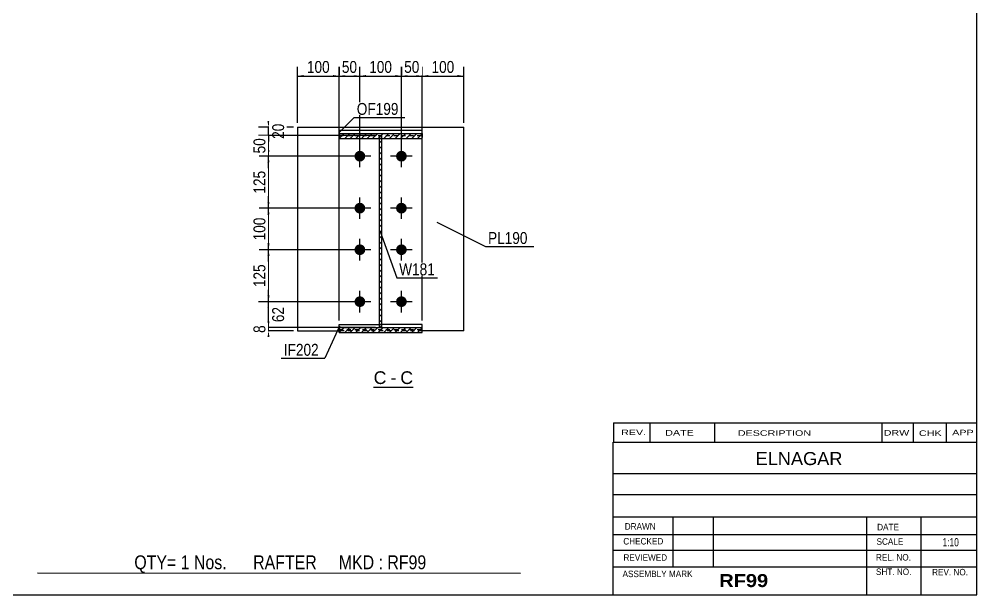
# Model space of a CAD drawing. Header units: millimetres. Extents: x 2 to 405, y 5 to 282.
# Drawn here: x 174.4 to 405, y 5 to 143.5 of the extents above; entities that cross this region are included whole.
import ezdxf

# ---------------------------------------------------------------- set-up
doc = ezdxf.new("R2010")
doc.units = ezdxf.units.MM
doc.linetypes.add('DXK_LINE_DOT1', pattern=[1.8814, 0.9407, -0.9407])
doc.styles.add('Arial', font='ARIAL.TTF', dxfattribs={"height": 0.2})
doc.styles.add('Arial Bold', font='ARIALBD.TTF', dxfattribs={"height": 0.2})
doc.styles.add('Arial Narrow', font='ARIALN.TTF', dxfattribs={"height": 0.2})

# ---------------------------------------------------------------- blocks, each defined once
blk = doc.blocks.new('Unknown-624480768-5214')
at = {"color": 5, "linetype": 'Continuous'}
for p, q in [((405, 5), (405, 282)), ((5, 5), (405, 5))]:
    blk.add_line(p, q, dxfattribs=at)
blk = doc.blocks.new('Unknown-624480768-14 - 3601')
at = {"color": 7, "linetype": 'Continuous'}
blk.add_line((259.78, 54.97), (269.28, 54.97), dxfattribs=at)
at = {"color": 0, "linetype": 'Continuous'}
blk.add_wipeout([(262.86, 55.72), (262.86, 58.92), (259.78, 58.92), (259.78, 55.72)], dxfattribs=at)
blk.add_wipeout([(265.24, 55.72), (265.24, 58.92), (263.82, 58.92), (263.82, 55.72)], dxfattribs=at)
at = {"color": 96, "linetype": 'Continuous', "style": 'Arial'}
blk.add_text('C', height=3.06, dxfattribs=at).set_placement((259.78, 55.72))
at = {"color": 0, "linetype": 'Continuous'}
blk.add_wipeout([(269.28, 55.72), (269.28, 58.92), (266.2, 58.92), (266.2, 55.72)], dxfattribs=at)
at = {"color": 96, "linetype": 'Continuous', "style": 'Arial'}
for s, p in [('C', (266.2, 55.72)), ('-', (263.82, 55.72))]:
    blk.add_text(s, height=3.06, dxfattribs=at).set_placement(p)
blk = doc.blocks.new('Part-624480768-3602 - 3601')
at = {"linetype": 'Continuous'}
h = blk.add_hatch(dxfattribs=at)
h.set_pattern_fill('', scale=0.3, style=0, pattern_type=0)
h.set_pattern_definition([(45, (251.4668, 68.1128), (-0.67352, 0.67352), [])])
h.paths.add_polyline_path([(251.47, 69.33), (251.47, 68.11), (271.47, 68.11), (271.47, 69.33)])
at = {"color": 2, "linetype": 'Continuous'}
for p, q in [((251.47, 70.03), (261.22, 70.03)), ((251.47, 69.33), (251.47, 70.03)), ((251.47, 69.33), (251.47, 68.11)), ((251.47, 69.33), (271.47, 69.33)), ((271.47, 70.03), (261.72, 70.03)), ((271.47, 69.33), (271.47, 70.03)), ((271.47, 68.11), (271.47, 69.33)), ((251.47, 68.11), (271.47, 68.11))]:
    blk.add_line(p, q, dxfattribs=at)
at = {"color": 7, "linetype": 'DXK_LINE_DOT1'}
for p, q in [((251.47, 68.11), (251.47, 69.33)), ((261.72, 70.03), (261.22, 70.03)), ((271.47, 68.11), (271.47, 69.33)), ((251.47, 68.85), (271.47, 68.85))]:
    blk.add_line(p, q, dxfattribs=at)
blk = doc.blocks.new('Part-624480768-3628 - 3601')
at = {"linetype": 'Continuous'}
h = blk.add_hatch(dxfattribs=at)
h.set_pattern_fill('', scale=0.3, style=0, pattern_type=0)
h.set_pattern_definition([(45, (261.2168, 69.3253), (-0.67352, 0.67352), [])])
h.paths.add_polyline_path([(261.22, 114.79), (261.22, 69.33), (261.72, 69.33), (261.72, 114.79)])
at = {"color": 7, "linetype": 'DXK_LINE_DOT1'}
for p, q in [((261.22, 69.33), (261.22, 115.53)), ((261.72, 69.33), (261.72, 115.53)), ((261.22, 70.06), (261.72, 70.06))]:
    blk.add_line(p, q, dxfattribs=at)
at = {"color": 2, "linetype": 'Continuous'}
for p, q in [((261.22, 69.33), (261.22, 114.79)), ((261.72, 114.79), (261.22, 114.79)), ((261.72, 69.33), (261.72, 114.79)), ((261.72, 69.33), (261.22, 69.33))]:
    blk.add_line(p, q, dxfattribs=at)
blk = doc.blocks.new('Part-624480768-3604 - 3601')
at = {"linetype": 'Continuous'}
h = blk.add_hatch(dxfattribs=at)
h.set_pattern_fill('', scale=0.3, style=0, pattern_type=0)
h.set_pattern_definition([(45, (251.4668, 114.7932), (-0.67352, 0.67352), [])])
h.paths.add_polyline_path([(251.47, 116.01), (251.47, 114.79), (271.47, 114.79), (271.47, 116.01)])
at = {"color": 2, "linetype": 'Continuous'}
for p, q in [((251.47, 116.71), (251.47, 116.01)), ((271.47, 116.71), (251.47, 116.71)), ((251.47, 116.01), (251.47, 114.79)), ((251.47, 116.01), (271.47, 116.01)), ((271.47, 116.01), (271.47, 116.71)), ((271.47, 114.79), (271.47, 116.01)), ((251.47, 114.79), (271.47, 114.79))]:
    blk.add_line(p, q, dxfattribs=at)
at = {"color": 7, "linetype": 'DXK_LINE_DOT1'}
for p, q in [((251.47, 116.01), (251.47, 114.79)), ((251.47, 115.53), (271.47, 115.53)), ((271.47, 116.01), (271.47, 114.79))]:
    blk.add_line(p, q, dxfattribs=at)
blk = doc.blocks.new('Part-624480768-3611 - 3601')
at = {"color": 2, "linetype": 'Continuous'}
for p, q in [((241.47, 117.53), (281.47, 117.53)), ((241.47, 117.53), (241.47, 68.53)), ((281.47, 68.53), (281.47, 117.53)), ((241.47, 68.53), (251.47, 68.53)), ((281.47, 68.53), (271.47, 68.53))]:
    blk.add_line(p, q, dxfattribs=at)
at = {"color": 7, "linetype": 'DXK_LINE_DOT1'}
blk.add_line((271.47, 68.53), (251.47, 68.53), dxfattribs=at)
blk = doc.blocks.new('Bolt-624480768-3649 - 3601')
at = {"linetype": 'Continuous'}
for points in [[(255.17, 110.53, -1), (257.77, 110.53, -1)], [(265.17, 110.53, -1), (267.77, 110.53, -1)], [(255.17, 98.03, -1), (257.77, 98.03, -1)], [(265.17, 98.03, -1), (267.77, 98.03, -1)], [(255.17, 88.03, -1), (257.77, 88.03, -1)], [(265.17, 88.03, -1), (267.77, 88.03, -1)], [(255.17, 75.53, -1), (257.77, 75.53, -1)], [(265.17, 75.53, -1), (267.77, 75.53, -1)]]:
    blk.add_hatch(color=3, dxfattribs=at).paths.add_polyline_path(points)
at = {"color": 3, "linetype": 'Continuous'}
for p, q in [((256.47, 107.93), (256.47, 113.13)), ((266.47, 107.93), (266.47, 113.13)), ((259.07, 110.53), (253.87, 110.53)), ((269.07, 110.53), (263.87, 110.53)), ((256.47, 95.43), (256.47, 100.63)), ((266.47, 95.43), (266.47, 100.63)), ((259.07, 98.03), (253.87, 98.03)), ((269.07, 98.03), (263.87, 98.03)), ((256.47, 85.43), (256.47, 90.63)), ((266.47, 85.43), (266.47, 90.63)), ((259.07, 88.03), (253.87, 88.03)), ((269.07, 88.03), (263.87, 88.03)), ((256.47, 72.93), (256.47, 78.13)), ((266.47, 72.93), (266.47, 78.13)), ((259.07, 75.53), (253.87, 75.53)), ((269.07, 75.53), (263.87, 75.53))]:
    blk.add_line(p, q, dxfattribs=at)
blk = doc.blocks.new('StraightDimension-624480768-6618 - 3601')
at = {"linetype": 'Continuous'}
for points in [[(234.22, 86.53), (234.47, 88.03), (234.72, 86.53)], [(234.72, 77.03), (234.47, 75.53), (234.22, 77.03)]]:
    blk.add_hatch(color=7, dxfattribs=at).paths.add_polyline_path(points)
at = {"color": 7, "linetype": 'Continuous'}
for p, q in [((255.47, 88.03), (232.22, 88.03)), ((234.47, 75.53), (234.47, 88.03)), ((255.47, 75.53), (232.22, 75.53))]:
    blk.add_line(p, q, dxfattribs=at)
at = {"color": 0}
blk.add_wipeout([(234.32, 85.12), (230.12, 85.12), (230.12, 78.43), (234.32, 78.43)], dxfattribs=at)
at = {"color": 3, "style": 'Arial Narrow'}
blk.add_text('125', height=2.863, rotation=90.0002, dxfattribs=at).set_placement((233.72, 79.03))
blk = doc.blocks.new('StraightDimension-624480768-6693 - 3601')
at = {"linetype": 'Continuous'}
for points in [[(252.97, 129.57), (251.47, 129.82), (252.97, 130.07)], [(254.97, 130.07), (256.47, 129.82), (254.97, 129.57)]]:
    blk.add_hatch(color=7, dxfattribs=at).paths.add_polyline_path(points)
at = {"color": 7, "linetype": 'Continuous'}
for p, q in [((251.47, 71.03), (251.47, 132.07)), ((256.47, 111.53), (256.47, 132.07)), ((251.47, 129.82), (256.47, 129.82))]:
    blk.add_line(p, q, dxfattribs=at)
at = {"color": 0}
blk.add_wipeout([(256.39, 129.97), (256.39, 134.17), (251.54, 134.17), (251.54, 129.97)], dxfattribs=at)
at = {"color": 3, "style": 'Arial Narrow'}
blk.add_text('50', height=2.863, dxfattribs=at).set_placement((252.14, 130.57))
blk = doc.blocks.new('StraightDimension-624480768-6614 - 3601')
at = {"linetype": 'Continuous'}
for points in [[(234.72, 119.03), (234.47, 117.53), (234.22, 119.03)], [(234.22, 114.03), (234.47, 115.53), (234.72, 114.03)]]:
    blk.add_hatch(color=7, dxfattribs=at).paths.add_polyline_path(points)
at = {"color": 7, "linetype": 'Continuous'}
for p, q in [((240.47, 117.53), (232.07, 117.53)), ((260.22, 115.53), (232.07, 115.53)), ((234.47, 115.53), (234.47, 117.53))]:
    blk.add_line(p, q, dxfattribs=at)
at = {"color": 0}
blk.add_wipeout([(238.82, 118.95), (234.62, 118.95), (234.62, 114.1), (238.82, 114.1)], dxfattribs=at)
at = {"color": 3, "style": 'Arial Narrow'}
blk.add_text('20', height=2.863, rotation=90.0002, dxfattribs=at).set_placement((238.22, 114.7))
blk = doc.blocks.new('StraightDimension-624480768-6615 - 3601')
at = {"linetype": 'Continuous'}
for points in [[(234.22, 114.03), (234.47, 115.53), (234.72, 114.03)], [(234.72, 112.03), (234.47, 110.53), (234.22, 112.03)]]:
    blk.add_hatch(color=7, dxfattribs=at).paths.add_polyline_path(points)
at = {"color": 7, "linetype": 'Continuous'}
for p, q in [((260.22, 115.53), (232.22, 115.53)), ((234.47, 110.53), (234.47, 115.53)), ((255.47, 110.53), (232.22, 110.53))]:
    blk.add_line(p, q, dxfattribs=at)
at = {"color": 0}
blk.add_wipeout([(234.32, 115.45), (230.12, 115.45), (230.12, 110.6), (234.32, 110.6)], dxfattribs=at)
at = {"color": 3, "style": 'Arial Narrow'}
blk.add_text('50', height=2.863, rotation=90.0002, dxfattribs=at).set_placement((233.72, 111.2))
blk = doc.blocks.new('StraightDimension-624480768-6616 - 3601')
at = {"linetype": 'Continuous'}
for points in [[(234.22, 109.03), (234.47, 110.53), (234.72, 109.03)], [(234.72, 99.53), (234.47, 98.03), (234.22, 99.53)]]:
    blk.add_hatch(color=7, dxfattribs=at).paths.add_polyline_path(points)
at = {"color": 7, "linetype": 'Continuous'}
for p, q in [((255.47, 110.53), (232.22, 110.53)), ((234.47, 98.03), (234.47, 110.53)), ((255.47, 98.03), (232.22, 98.03))]:
    blk.add_line(p, q, dxfattribs=at)
at = {"color": 0}
blk.add_wipeout([(234.32, 107.62), (230.12, 107.62), (230.12, 100.93), (234.32, 100.93)], dxfattribs=at)
at = {"color": 3, "style": 'Arial Narrow'}
blk.add_text('125', height=2.863, rotation=90.0002, dxfattribs=at).set_placement((233.72, 101.53))
blk = doc.blocks.new('StraightDimension-624480768-6617 - 3601')
at = {"linetype": 'Continuous'}
for points in [[(234.22, 96.53), (234.47, 98.03), (234.72, 96.53)], [(234.72, 89.53), (234.47, 88.03), (234.22, 89.53)]]:
    blk.add_hatch(color=7, dxfattribs=at).paths.add_polyline_path(points)
at = {"color": 7, "linetype": 'Continuous'}
for p, q in [((255.47, 98.03), (232.22, 98.03)), ((234.47, 88.03), (234.47, 98.03)), ((255.47, 88.03), (232.22, 88.03))]:
    blk.add_line(p, q, dxfattribs=at)
at = {"color": 0}
blk.add_wipeout([(234.32, 96.37), (230.12, 96.37), (230.12, 89.68), (234.32, 89.68)], dxfattribs=at)
at = {"color": 3, "style": 'Arial Narrow'}
blk.add_text('100', height=2.863, rotation=90.0002, dxfattribs=at).set_placement((233.72, 90.28))
blk = doc.blocks.new('StraightDimension-624480768-6694 - 3601')
at = {"linetype": 'Continuous'}
for points in [[(242.97, 129.57), (241.47, 129.82), (242.97, 130.07)], [(249.97, 130.07), (251.47, 129.82), (249.97, 129.57)]]:
    blk.add_hatch(color=7, dxfattribs=at).paths.add_polyline_path(points)
at = {"color": 7, "linetype": 'Continuous'}
for p, q in [((241.47, 118.53), (241.47, 132.07)), ((251.47, 71.03), (251.47, 132.07)), ((241.47, 129.82), (251.47, 129.82))]:
    blk.add_line(p, q, dxfattribs=at)
at = {"color": 0}
blk.add_wipeout([(249.81, 129.97), (249.81, 134.17), (243.12, 134.17), (243.12, 129.97)], dxfattribs=at)
at = {"color": 3, "style": 'Arial Narrow'}
blk.add_text('100', height=2.863, dxfattribs=at).set_placement((243.72, 130.57))
blk = doc.blocks.new('StraightDimension-624480768-6619 - 3601')
at = {"linetype": 'Continuous'}
for points in [[(234.22, 74.03), (234.47, 75.53), (234.72, 74.03)], [(234.72, 70.83), (234.47, 69.33), (234.22, 70.83)]]:
    blk.add_hatch(color=7, dxfattribs=at).paths.add_polyline_path(points)
at = {"color": 7, "linetype": 'Continuous'}
for p, q in [((255.47, 75.53), (232.07, 75.53)), ((234.47, 69.33), (234.47, 75.53)), ((260.22, 69.33), (232.07, 69.33))]:
    blk.add_line(p, q, dxfattribs=at)
at = {"color": 0}
blk.add_wipeout([(238.82, 74.85), (234.62, 74.85), (234.62, 70), (238.82, 70)], dxfattribs=at)
at = {"color": 3, "style": 'Arial Narrow'}
blk.add_text('62', height=2.863, rotation=90.0002, dxfattribs=at).set_placement((238.22, 70.6))
blk = doc.blocks.new('StraightDimension-624480768-6620 - 3601')
at = {"linetype": 'Continuous'}
for points in [[(234.72, 70.83), (234.47, 69.33), (234.22, 70.83)], [(234.22, 67.03), (234.47, 68.53), (234.72, 67.03)]]:
    blk.add_hatch(color=7, dxfattribs=at).paths.add_polyline_path(points)
at = {"color": 7, "linetype": 'Continuous'}
for p, q in [((260.22, 69.33), (232.22, 69.33)), ((234.47, 68.53), (234.47, 69.33)), ((240.47, 68.53), (232.22, 68.53))]:
    blk.add_line(p, q, dxfattribs=at)
at = {"color": 0}
blk.add_wipeout([(234.32, 70.44), (230.12, 70.44), (230.12, 67.41), (234.32, 67.41)], dxfattribs=at)
at = {"color": 3, "style": 'Arial Narrow'}
blk.add_text('8', height=2.86, rotation=90.0002, dxfattribs=at).set_placement((233.72, 68.01))
blk = doc.blocks.new('StraightDimension-624480768-6690 - 3601')
at = {"linetype": 'Continuous'}
for points in [[(272.97, 129.57), (271.47, 129.82), (272.97, 130.07)], [(279.97, 130.07), (281.47, 129.82), (279.97, 129.57)]]:
    blk.add_hatch(color=7, dxfattribs=at).paths.add_polyline_path(points)
at = {"color": 7, "linetype": 'Continuous'}
for p, q in [((271.47, 71.03), (271.47, 132.07)), ((281.47, 118.53), (281.47, 132.07)), ((271.47, 129.82), (281.47, 129.82))]:
    blk.add_line(p, q, dxfattribs=at)
at = {"color": 0}
blk.add_wipeout([(279.81, 129.97), (279.81, 134.17), (273.12, 134.17), (273.12, 129.97)], dxfattribs=at)
at = {"color": 3, "style": 'Arial Narrow'}
blk.add_text('100', height=2.863, dxfattribs=at).set_placement((273.72, 130.57))
blk = doc.blocks.new('StraightDimension-624480768-6691 - 3601')
at = {"linetype": 'Continuous'}
for points in [[(267.97, 129.57), (266.47, 129.82), (267.97, 130.07)], [(269.97, 130.07), (271.47, 129.82), (269.97, 129.57)]]:
    blk.add_hatch(color=7, dxfattribs=at).paths.add_polyline_path(points)
at = {"color": 7, "linetype": 'Continuous'}
for p, q in [((266.47, 111.53), (266.47, 132.07)), ((271.47, 71.03), (271.47, 132.07)), ((266.47, 129.82), (271.47, 129.82))]:
    blk.add_line(p, q, dxfattribs=at)
at = {"color": 0}
blk.add_wipeout([(271.39, 129.97), (271.39, 134.17), (266.54, 134.17), (266.54, 129.97)], dxfattribs=at)
at = {"color": 3, "style": 'Arial Narrow'}
blk.add_text('50', height=2.863, dxfattribs=at).set_placement((267.14, 130.57))
blk = doc.blocks.new('StraightDimension-624480768-6692 - 3601')
at = {"linetype": 'Continuous'}
for points in [[(257.97, 129.57), (256.47, 129.82), (257.97, 130.07)], [(264.97, 130.07), (266.47, 129.82), (264.97, 129.57)]]:
    blk.add_hatch(color=7, dxfattribs=at).paths.add_polyline_path(points)
at = {"color": 7, "linetype": 'Continuous'}
for p, q in [((256.47, 111.53), (256.47, 132.07)), ((266.47, 111.53), (266.47, 132.07)), ((256.47, 129.82), (266.47, 129.82))]:
    blk.add_line(p, q, dxfattribs=at)
at = {"color": 0}
blk.add_wipeout([(264.81, 129.97), (264.81, 134.17), (258.12, 134.17), (258.12, 129.97)], dxfattribs=at)
at = {"color": 3, "style": 'Arial Narrow'}
blk.add_text('100', height=2.863, dxfattribs=at).set_placement((258.72, 130.57))
blk = doc.blocks.new('CBS_REVISION-624480768-12203')
at = {"color": 7, "linetype": 'Continuous'}
for p, q in [((317.49, 46.38), (404.99, 46.38)), ((317.49, 46.38), (317.49, 41.75)), ((326.29, 46.38), (326.29, 41.75)), ((341.88, 46.38), (341.88, 41.81)), ((382.14, 46.38), (382.14, 41.75)), ((389.68, 46.38), (389.68, 41.75)), ((397.63, 46.38), (397.63, 41.75)), ((317.49, 41.75), (404.99, 41.75))]:
    blk.add_line(p, q, dxfattribs=at)
at = {"color": 7, "style": 'Arial Narrow', "width": 1.7}
for s, height, p in [('REV.', 1.326, (319.35, 43.43)), ('DATE', 1.326, (329.98, 43.31)), ('DESCRIPTION', 1.3257, (347.46, 43.26)), ('DRW', 1.326, (382.57, 43.32)), ('CHK', 1.326, (391.06, 43.23)), ('APP', 1.326, (399.06, 43.38))]:
    blk.add_text(s, height=height, dxfattribs=at).set_placement(p)
blk = doc.blocks.new('CBS_CALLOFF-624480768-12201')
at = {"color": 7, "linetype": 'Continuous'}
blk.add_line((178.88, 10.27), (295.11, 10.25), dxfattribs=at)
at = {"color": 3, "linetype": 'Continuous', "style": 'Arial Narrow'}
blk.add_text('QTY= 1 Nos.      RAFTER     MKD : RF99', height=3.3405, dxfattribs=at).set_placement((202.17, 11.16))
blk = doc.blocks.new('CBS_NAME_BLOG-624480768-12202')
at = {"color": 7, "linetype": 'Continuous'}
for p, q in [((317.41, 41.75), (404.93, 41.75)), ((317.41, 5.04), (317.41, 41.75)), ((317.41, 34.21), (404.93, 34.21)), ((317.48, 29.16), (405, 29.16)), ((317.41, 23.79), (404.93, 23.79)), ((331.93, 11.68), (331.93, 23.78)), ((341.62, 11.71), (341.62, 23.78)), ((378.53, 5.04), (378.53, 23.77)), ((391.58, 5.04), (391.58, 23.78)), ((317.42, 19.49), (405, 19.51)), ((317.41, 15.74), (404.93, 15.74)), ((317.41, 11.7), (404.93, 11.7)), ((317.41, 5), (405, 5))]:
    blk.add_line(p, q, dxfattribs=at)
at = {"color": 3, "linetype": 'Continuous', "style": 'Arial'}
blk.add_text('ELNAGAR', height=3.133, dxfattribs=at).set_placement((351.73, 36.22))
at = {"color": 3, "linetype": 'Continuous'}
for s, height, style, width, p in [('DRAWN', 1.566, 'Arial', 0.9, (320.24, 20.68)), ('DATE', 1.566, 'Arial', 0.9, (381, 20.52)), ('CHECKED', 1.566, 'Arial', 0.9, (319.89, 17.11)), ('SCALE', 1.566, 'Arial', 0.9, (380.85, 17.04)), ('1:10', 1.957, 'Arial Narrow', 0.9, (396.74, 16.68)), ('REVIEWED', 1.566, 'Arial', 0.9, (319.93, 13.19)), ('REL. NO.', 1.566, 'Arial', 0.9, (380.71, 13.24)), ('ASSEMBLY MARK', 1.5663, 'Arial', 0.9, (319.71, 9.26)), ('RF99', 3.131, 'Arial Bold', 1.1, (342.99, 6.86)), ('SHT. NO.', 1.566, 'Arial', 0.9, (380.71, 9.77)), ('REV. NO.', 1.566, 'Arial', 0.9, (394.23, 9.68))]:
    blk.add_text(s, height=height, dxfattribs=dict(at, style=style, width=width)).set_placement(p)
blk = doc.blocks.new('Mark-624480768-7367 - 3601')
at = {"color": 7, "linetype": 'Continuous'}
blk.add_line((251.6, 69.65), (248.06, 61.92), dxfattribs=at)
at = {"color": 0}
blk.add_wipeout([(246.56, 62.52), (246.56, 65.52), (238.16, 65.52), (238.16, 62.52)], dxfattribs=at)
blk.add_wipeout([(246.56, 62.52), (246.56, 65.52), (238.16, 65.52), (238.16, 62.52)], dxfattribs=at)
at = {"color": 7, "linetype": 'Continuous'}
blk.add_line((237.56, 61.92), (248.06, 61.92), dxfattribs=at)
at = {"color": 3, "style": 'Arial Narrow'}
blk.add_text('IF202', height=2.863, dxfattribs=at).set_placement((238.16, 62.52))
blk = doc.blocks.new('Mark-624480768-7370 - 3601')
at = {"color": 0}
blk.add_wipeout([(265.78, 120.47), (265.78, 123.47), (255.73, 123.47), (255.73, 120.47)], dxfattribs=at)
blk.add_wipeout([(265.78, 120.47), (265.78, 123.47), (255.73, 123.47), (255.73, 120.47)], dxfattribs=at)
at = {"color": 7, "linetype": 'Continuous'}
for p, q in [((251.6, 116.33), (255.13, 119.87)), ((255.13, 119.87), (267.28, 119.87))]:
    blk.add_line(p, q, dxfattribs=at)
at = {"color": 3, "style": 'Arial Narrow'}
blk.add_text('OF199', height=2.863, dxfattribs=at).set_placement((255.73, 120.47))
blk = doc.blocks.new('Mark-624480768-7373 - 3601')
at = {"color": 0}
blk.add_wipeout([(296.84, 89.42), (296.84, 92.42), (287.33, 92.42), (287.33, 89.42)], dxfattribs=at)
blk.add_wipeout([(296.84, 89.42), (296.84, 92.42), (287.33, 92.42), (287.33, 89.42)], dxfattribs=at)
at = {"color": 7, "linetype": 'Continuous'}
for p, q in [((274.99, 94.62), (286.73, 88.82)), ((286.73, 88.82), (298.34, 88.82))]:
    blk.add_line(p, q, dxfattribs=at)
at = {"color": 3, "style": 'Arial Narrow'}
blk.add_text('PL190', height=2.863, dxfattribs=at).set_placement((287.33, 89.42))
blk = doc.blocks.new('Mark-624480768-7376 - 3601')
at = {"color": 0}
blk.add_wipeout([(274.52, 81.89), (274.52, 84.89), (265.94, 84.89), (265.94, 81.89)], dxfattribs=at)
blk.add_wipeout([(274.52, 81.89), (274.52, 84.89), (265.94, 84.89), (265.94, 81.89)], dxfattribs=at)
at = {"color": 7, "linetype": 'Continuous'}
for p, q in [((261.34, 92.41), (265.34, 81.29)), ((265.34, 81.29), (275.12, 81.29))]:
    blk.add_line(p, q, dxfattribs=at)
at = {"color": 3, "style": 'Arial Narrow'}
blk.add_text('W181', height=2.863, dxfattribs=at).set_placement((265.94, 81.89))

msp = doc.modelspace()

# ---------------------------------------------------------------- block references
for name in ['Unknown-624480768-5214', 'Part-624480768-3611 - 3601', 'Part-624480768-3604 - 3601', 'Part-624480768-3628 - 3601', 'Bolt-624480768-3649 - 3601', 'Part-624480768-3602 - 3601', 'CBS_REVISION-624480768-12203', 'CBS_NAME_BLOG-624480768-12202', 'CBS_CALLOFF-624480768-12201']:
    msp.add_blockref(name, (0, 0))

# ---------------------------------------------------------------- next in the draw order: block references
for name in ['StraightDimension-624480768-6690 - 3601', 'StraightDimension-624480768-6618 - 3601', 'Unknown-624480768-14 - 3601']:
    msp.add_blockref(name, (0, 0))

# ---------------------------------------------------------------- next in the draw order: block references
for name in ['StraightDimension-624480768-6693 - 3601', 'StraightDimension-624480768-6691 - 3601', 'Mark-624480768-7373 - 3601']:
    msp.add_blockref(name, (0, 0))

# ---------------------------------------------------------------- next in the draw order: block references
for name in ['StraightDimension-624480768-6614 - 3601', 'Mark-624480768-7376 - 3601']:
    msp.add_blockref(name, (0, 0))

# ---------------------------------------------------------------- next in the draw order: block references
msp.add_blockref('StraightDimension-624480768-6615 - 3601', (0, 0))

# ---------------------------------------------------------------- next in the draw order: block references
msp.add_blockref('StraightDimension-624480768-6616 - 3601', (0, 0))

# ---------------------------------------------------------------- next in the draw order: block references
for name in ['StraightDimension-624480768-6692 - 3601', 'StraightDimension-624480768-6617 - 3601']:
    msp.add_blockref(name, (0, 0))

# ---------------------------------------------------------------- next in the draw order: block references
msp.add_blockref('StraightDimension-624480768-6694 - 3601', (0, 0))

# ---------------------------------------------------------------- next in the draw order: block references
for name in ['Mark-624480768-7370 - 3601', 'StraightDimension-624480768-6619 - 3601']:
    msp.add_blockref(name, (0, 0))

# ---------------------------------------------------------------- next in the draw order: block references
msp.add_blockref('StraightDimension-624480768-6620 - 3601', (0, 0))

# ---------------------------------------------------------------- next in the draw order: block references
msp.add_blockref('Mark-624480768-7367 - 3601', (0, 0))

doc.saveas('drawing.dxf')
